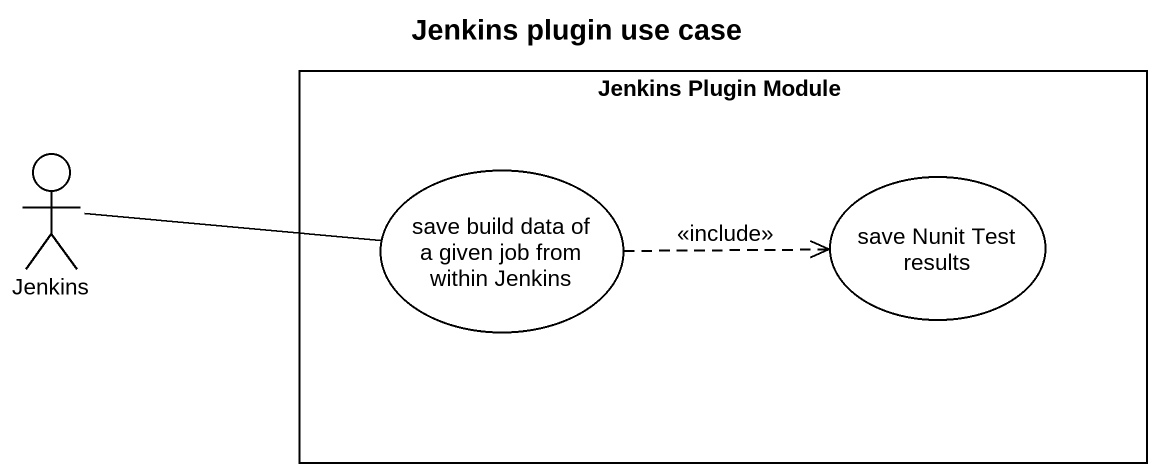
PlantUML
@startuml
title Jenkins plugin use case
rectangle "Jenkins Plugin Module" as Jenkins_Plugin_Module {
  usecase "save build data of a given job from within Jenkins" as save_build_data_of_a_given
  usecase "save Nunit Test results" as save_Nunit_Test_results
}
actor Jenkins
Jenkins -right- save_build_data_of_a_given
save_build_data_of_a_given .right.> save_Nunit_Test_results : <<include>>
@enduml
